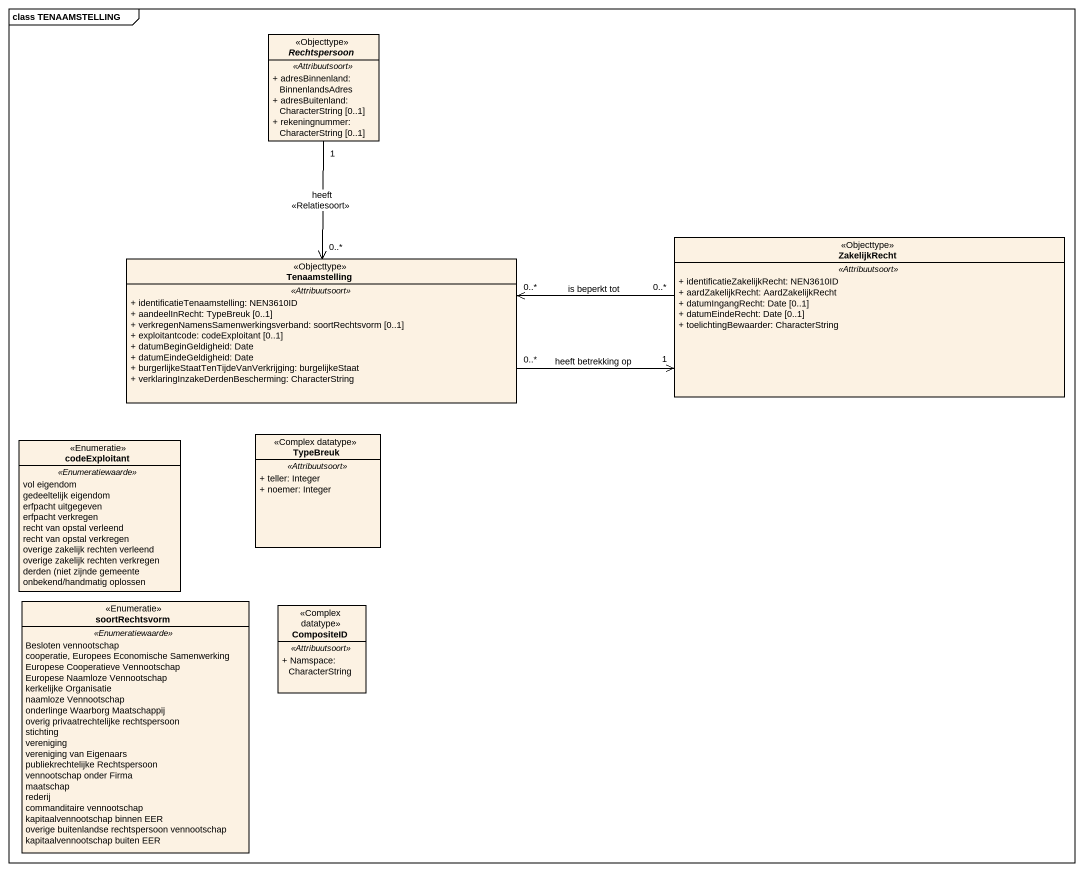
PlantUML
@startuml
mainframe class TENAAMSTELLING
hide circle
hide empty members
skinparam classAttributeIconSize 0
abstract class Rechtspersoon <<Objecttype>> {
  .. <<Attribuutsoort>> ..
  + adresBinnenland: BinnenlandsAdres
  + adresBuitenland: CharacterString [0..1]
  + rekeningnummer: CharacterString [0..1]
}
class ZakelijkRecht <<Objecttype>> {
  .. <<Attribuutsoort>> ..
  + identificatieZakelijkRecht: NEN3610ID
  + aardZakelijkRecht: AardZakelijkRecht
  + datumIngangRecht: Date [0..1]
  + datumEindeRecht: Date [0..1]
  + toelichtingBewaarder: CharacterString
}
class Tenaamstelling <<Objecttype>> {
  .. <<Attribuutsoort>> ..
  + identificatieTenaamstelling: NEN3610ID
  + aandeelInRecht: TypeBreuk [0..1]
  + verkregenNamensSamenwerkingsverband: soortRechtsvorm [0..1]
  + exploitantcode: codeExploitant [0..1]
  + datumBeginGeldigheid: Date
  + datumEindeGeldigheid: Date
  + burgerlijkeStaatTenTijdeVanVerkrijging: burgelijkeStaat
  + verklaringInzakeDerdenBescherming: CharacterString
}
class TypeBreuk <<Complex datatype>> {
  .. <<Attribuutsoort>> ..
  + teller: Integer
  + noemer: Integer
}
enum codeExploitant <<Enumeratie>> {
  .. <<Enumeratiewaarde>> ..
  vol eigendom
  gedeeltelijk eigendom
  erfpacht uitgegeven
  erfpacht verkregen
  recht van opstal verleend
  recht van opstal verkregen
  overige zakelijk rechten verleend
  overige zakelijk rechten verkregen
  {field} derden (niet zijnde gemeente
  onbekend/handmatig oplossen
}
enum soortRechtsvorm <<Enumeratie>> {
  .. <<Enumeratiewaarde>> ..
  Besloten vennootschap
  cooperatie, Europees Economische Samenwerking
  Europese Cooperatieve Vennootschap
  Europese Naamloze Vennootschap
  kerkelijke Organisatie
  naamloze Vennootschap
  onderlinge Waarborg Maatschappij
  overig privaatrechtelijke rechtspersoon
  stichting
  vereniging
  vereniging van Eigenaars
  publiekrechtelijke Rechtspersoon
  vennootschap onder Firma
  maatschap
  rederij
  commanditaire vennootschap
  kapitaalvennootschap binnen EER
  overige buitenlandse rechtspersoon vennootschap
  kapitaalvennootschap buiten EER
}
class CompositeID <<Complex datatype>> {
  .. <<Attribuutsoort>> ..
  + Namspace: CharacterString
}
Rechtspersoon "1" --> "0..*" Tenaamstelling : heeft\n<<Relatiesoort>>
ZakelijkRecht "0..*" -left-> "0..*" Tenaamstelling : is beperkt tot
Tenaamstelling "0..*" -right-> "1" ZakelijkRecht : heeft betrekking op
@enduml
